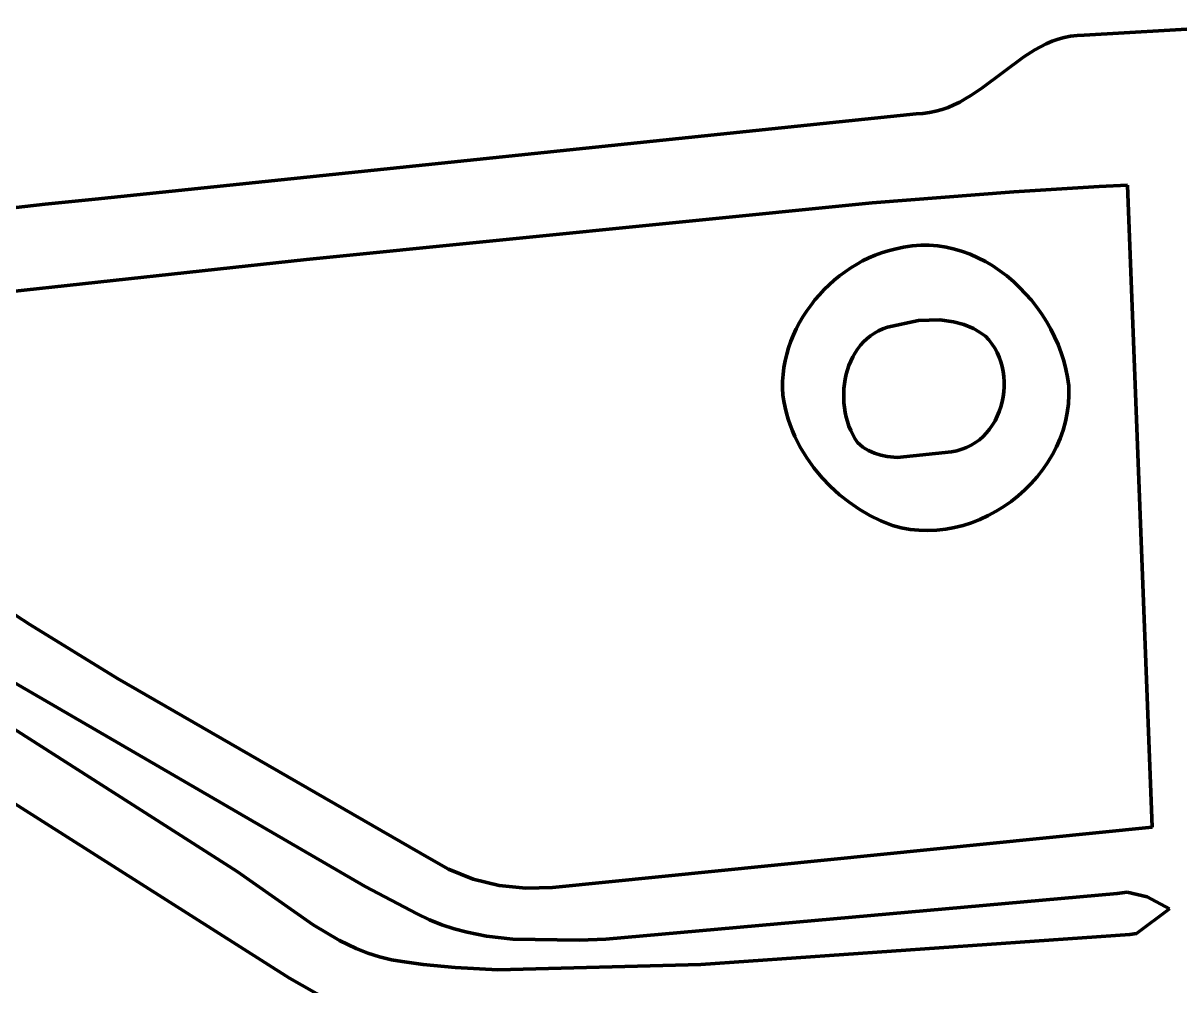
# Model space of a CAD drawing. Header units: millimetres. Extents: x 0 to 14, y 0 to 17.6.
# Drawn here: x 11.074 to 12.581, y 14.287 to 15.541 of the extents above; entities that cross this region are included whole.
import ezdxf

# ---------------------------------------------------------------- set-up
doc = ezdxf.new("R2010")
doc.units = ezdxf.units.MM
doc.layers.add('color#010506ff', color=7, linetype='CONTINUOUS', lineweight=100)
doc.layers.add('color#ffffffff', color=7, linetype='CONTINUOUS', lineweight=100)

msp = doc.modelspace()

# ---------------------------------------------------------------- linework, layer by layer
at = {"layer": 'color#010506ff'}
for p, q in [((12.4566, 15.5253), (12.7221, 15.541)), ((12.4308, 15.5222), (12.4391, 15.5239)), ((12.4391, 15.5239), (12.4477, 15.5249)), ((12.4477, 15.5249), (12.4566, 15.5253)), ((12.3924, 15.5063), (12.3997, 15.5103)), ((12.3997, 15.5103), (12.4072, 15.514)), ((12.4072, 15.514), (12.4149, 15.5173)), ((12.4149, 15.5173), (12.4227, 15.52)), ((12.4227, 15.52), (12.4308, 15.5222)), ((12.3232, 15.4561), (12.3781, 15.4973)), ((12.3781, 15.4973), (12.3924, 15.5063)), ((12.3091, 15.4466), (12.3232, 15.4561)), ((12.2795, 15.4312), (12.2871, 15.4345)), ((12.2871, 15.4345), (12.2946, 15.4381)), ((12.2946, 15.4381), (12.3019, 15.4422)), ((12.3019, 15.4422), (12.3091, 15.4466)), ((11.1683, 15.3115), (12.2378, 15.423)), ((12.2378, 15.423), (12.2466, 15.4234)), ((12.2466, 15.4234), (12.2552, 15.4245)), ((12.2552, 15.4245), (12.2635, 15.4262)), ((12.2635, 15.4262), (12.2716, 15.4284)), ((12.2716, 15.4284), (12.2795, 15.4312)), ((12.4763, 15.328), (12.3653, 15.3213)), ((12.5133, 15.3298), (12.4763, 15.328)), ((12.5452, 14.4935), (12.5133, 15.3298)), ((12.3653, 15.3213), (12.1807, 15.3067)), ((11.0381, 15.2978), (11.1032, 15.3049)), ((11.1032, 15.3049), (11.1683, 15.3115)), ((12.1807, 15.3067), (11.4433, 15.2329)), ((12.1762, 15.235), (12.1844, 15.2385)), ((12.1844, 15.2385), (12.1927, 15.2417)), ((12.1927, 15.2417), (12.2013, 15.2444)), ((12.2013, 15.2444), (12.2099, 15.2467)), ((12.2099, 15.2467), (12.2213, 15.2493)), ((12.2213, 15.2493), (12.2326, 15.2509)), ((12.2326, 15.2509), (12.2438, 15.2517)), ((12.2438, 15.2517), (12.255, 15.2517)), ((12.255, 15.2517), (12.266, 15.2508)), ((12.266, 15.2508), (12.2769, 15.2491)), ((12.2769, 15.2491), (12.2876, 15.2467)), ((12.2876, 15.2467), (12.2981, 15.2436)), ((12.2981, 15.2436), (12.3084, 15.2398)), ((12.3084, 15.2398), (12.3184, 15.2353)), ((11.4433, 15.2329), (10.6126, 15.1433)), ((12.1526, 15.2221), (12.1603, 15.2267)), ((12.1603, 15.2267), (12.1681, 15.2311)), ((12.1681, 15.2311), (12.1762, 15.235)), ((12.3184, 15.2353), (12.3282, 15.2303)), ((12.3282, 15.2303), (12.3378, 15.2246)), ((12.3378, 15.2246), (12.347, 15.2184)), ((12.131, 15.206), (12.138, 15.2117)), ((12.138, 15.2117), (12.1452, 15.217)), ((12.1452, 15.217), (12.1526, 15.2221)), ((12.347, 15.2184), (12.3559, 15.2116)), ((12.3559, 15.2116), (12.3645, 15.2044)), ((12.1117, 15.1872), (12.1179, 15.1938)), ((12.1179, 15.1938), (12.1243, 15.2)), ((12.1243, 15.2), (12.131, 15.206)), ((12.3645, 15.2044), (12.3727, 15.1966)), ((12.3727, 15.1966), (12.3805, 15.1885)), ((12.1004, 15.1733), (12.1059, 15.1804)), ((12.1059, 15.1804), (12.1117, 15.1872)), ((12.3805, 15.1885), (12.388, 15.18)), ((12.388, 15.18), (12.3949, 15.171)), ((12.0903, 15.1585), (12.0952, 15.166)), ((12.0952, 15.166), (12.1004, 15.1733)), ((12.3949, 15.171), (12.4015, 15.1618)), ((12.0817, 15.1429), (12.0858, 15.1508)), ((12.0858, 15.1508), (12.0903, 15.1585)), ((12.2408, 15.1535), (12.2007, 15.1448)), ((12.2686, 15.1542), (12.2408, 15.1535)), ((12.2867, 15.1518), (12.2686, 15.1542)), ((12.2999, 15.1482), (12.2867, 15.1518)), ((12.3124, 15.143), (12.2999, 15.1482)), ((12.4015, 15.1618), (12.4076, 15.1522)), ((12.4076, 15.1522), (12.4131, 15.1424)), ((12.0746, 15.1265), (12.078, 15.1348)), ((12.078, 15.1348), (12.0817, 15.1429)), ((12.1784, 15.1336), (12.1737, 15.1298)), ((12.1834, 15.137), (12.1784, 15.1336)), ((12.1888, 15.14), (12.1834, 15.137)), ((12.1946, 15.1427), (12.1888, 15.14)), ((12.2007, 15.1448), (12.1946, 15.1427)), ((12.3204, 15.1385), (12.3124, 15.143)), ((12.328, 15.1331), (12.3204, 15.1385)), ((12.3325, 15.1283), (12.328, 15.1331)), ((12.4131, 15.1424), (12.4182, 15.1323)), ((12.4182, 15.1323), (12.4227, 15.1221)), ((12.0692, 15.1096), (12.0717, 15.1181)), ((12.0717, 15.1181), (12.0746, 15.1265)), ((12.1653, 15.1212), (12.1616, 15.1164)), ((12.1693, 15.1256), (12.1653, 15.1212)), ((12.1737, 15.1298), (12.1693, 15.1256)), ((12.3366, 15.1231), (12.3325, 15.1283)), ((12.3402, 15.1176), (12.3366, 15.1231)), ((12.3434, 15.1119), (12.3402, 15.1176)), ((12.4227, 15.1221), (12.4267, 15.1116)), ((12.0672, 15.1009), (12.0692, 15.1096)), ((12.1553, 15.1062), (12.1526, 15.1007)), ((12.1583, 15.1114), (12.1553, 15.1062)), ((12.1616, 15.1164), (12.1583, 15.1114)), ((12.346, 15.1059), (12.3434, 15.1119)), ((12.3482, 15.0997), (12.346, 15.1059)), ((12.4267, 15.1116), (12.4301, 15.101)), ((12.0645, 15.0833), (12.0656, 15.0921)), ((12.0656, 15.0921), (12.0672, 15.1009)), ((12.1483, 15.0893), (12.1467, 15.0834)), ((12.1503, 15.0951), (12.1483, 15.0893)), ((12.1526, 15.1007), (12.1503, 15.0951)), ((12.35, 15.0934), (12.3482, 15.0997)), ((12.3513, 15.0869), (12.35, 15.0934)), ((12.3521, 15.0804), (12.3513, 15.0869)), ((12.4301, 15.101), (12.4329, 15.0903)), ((12.4329, 15.0903), (12.435, 15.0795)), ((12.0638, 15.0653), (12.0639, 15.0743)), ((12.0639, 15.0743), (12.0645, 15.0833)), ((12.1454, 15.0773), (12.1444, 15.0711)), ((12.1467, 15.0834), (12.1454, 15.0773)), ((12.3526, 15.0738), (12.3521, 15.0804)), ((12.3525, 15.0672), (12.3526, 15.0738)), ((12.435, 15.0795), (12.4366, 15.0686)), ((12.0642, 15.0562), (12.0638, 15.0653)), ((12.1438, 15.0649), (12.1434, 15.0587)), ((12.1434, 15.0587), (12.1434, 15.0524)), ((12.1444, 15.0711), (12.1438, 15.0649)), ((12.3512, 15.054), (12.3521, 15.0606)), ((12.3521, 15.0606), (12.3525, 15.0672)), ((12.4369, 15.0567), (12.4363, 15.0449)), ((12.4366, 15.0686), (12.4369, 15.0567)), ((12.0655, 15.0483), (12.0642, 15.0562)), ((12.067, 15.0404), (12.0655, 15.0483)), ((12.1434, 15.0524), (12.1438, 15.0462)), ((12.1438, 15.0462), (12.1444, 15.04)), ((12.3482, 15.0411), (12.3499, 15.0475)), ((12.3499, 15.0475), (12.3512, 15.054)), ((12.4363, 15.0449), (12.4348, 15.0333)), ((12.0689, 15.0326), (12.067, 15.0404)), ((12.0711, 15.0249), (12.0689, 15.0326)), ((12.1444, 15.04), (12.1454, 15.0338)), ((12.1454, 15.0338), (12.1467, 15.0278)), ((12.1467, 15.0278), (12.1484, 15.0218)), ((12.3406, 15.023), (12.3436, 15.0288)), ((12.3436, 15.0288), (12.3461, 15.0349)), ((12.3461, 15.0349), (12.3482, 15.0411)), ((12.4348, 15.0333), (12.4325, 15.0219)), ((12.0737, 15.0174), (12.0711, 15.0249)), ((12.0766, 15.0099), (12.0737, 15.0174)), ((12.1484, 15.0218), (12.1503, 15.016)), ((12.1503, 15.016), (12.1526, 15.0103)), ((12.3296, 15.0071), (12.3336, 15.0121)), ((12.3336, 15.0121), (12.3373, 15.0174)), ((12.3373, 15.0174), (12.3406, 15.023)), ((12.4325, 15.0219), (12.4294, 15.0107)), ((12.0797, 15.0026), (12.0766, 15.0099)), ((12.0832, 14.9954), (12.0797, 15.0026)), ((12.1526, 15.0103), (12.1552, 15.0049)), ((12.1552, 15.0049), (12.1581, 14.9996)), ((12.1581, 14.9996), (12.1613, 14.9946)), ((12.3151, 14.9944), (12.3203, 14.9982)), ((12.3203, 14.9982), (12.3251, 15.0025)), ((12.3251, 15.0025), (12.3296, 15.0071)), ((12.4255, 14.9998), (12.4208, 14.9891)), ((12.4294, 15.0107), (12.4255, 14.9998)), ((12.0869, 14.9883), (12.0832, 14.9954)), ((12.0952, 14.9746), (12.0869, 14.9883)), ((12.1613, 14.9946), (12.1647, 14.9915)), ((12.1647, 14.9915), (12.1682, 14.9887)), ((12.1682, 14.9887), (12.1719, 14.9862)), ((12.1719, 14.9862), (12.1756, 14.9841)), ((12.1756, 14.9841), (12.1834, 14.9805)), ((12.2131, 14.9752), (12.2839, 14.9826)), ((12.2839, 14.9826), (12.2908, 14.9839)), ((12.2908, 14.9839), (12.2974, 14.9857)), ((12.2974, 14.9857), (12.3036, 14.9881)), ((12.3036, 14.9881), (12.3095, 14.991)), ((12.3095, 14.991), (12.3151, 14.9944)), ((12.4208, 14.9891), (12.4155, 14.9788)), ((12.1045, 14.9615), (12.0952, 14.9746)), ((12.1834, 14.9805), (12.1916, 14.9779)), ((12.1916, 14.9779), (12.2, 14.9763)), ((12.2, 14.9763), (12.2131, 14.9752)), ((12.4095, 14.9688), (12.4028, 14.9592)), ((12.4155, 14.9788), (12.4095, 14.9688)), ((12.1148, 14.9491), (12.1045, 14.9615)), ((12.4028, 14.9592), (12.3956, 14.95)), ((12.1259, 14.9375), (12.1148, 14.9491)), ((12.1378, 14.9266), (12.1259, 14.9375)), ((12.3878, 14.9412), (12.3795, 14.9329)), ((12.3956, 14.95), (12.3878, 14.9412)), ((12.1505, 14.9167), (12.1378, 14.9266)), ((12.3708, 14.9251), (12.3615, 14.9178)), ((12.3795, 14.9329), (12.3708, 14.9251)), ((12.1638, 14.9076), (12.1505, 14.9167)), ((12.1776, 14.8996), (12.1638, 14.9076)), ((12.3519, 14.911), (12.3419, 14.9049)), ((12.3615, 14.9178), (12.3519, 14.911)), ((12.192, 14.8925), (12.1776, 14.8996)), ((12.2068, 14.8866), (12.192, 14.8925)), ((12.321, 14.8944), (12.3101, 14.8901)), ((12.3316, 14.8993), (12.321, 14.8944)), ((12.3419, 14.9049), (12.3316, 14.8993)), ((12.2183, 14.8835), (12.2068, 14.8866)), ((12.2299, 14.8814), (12.2183, 14.8835)), ((12.2415, 14.8802), (12.2299, 14.8814)), ((12.2532, 14.8798), (12.2415, 14.8802)), ((12.2648, 14.8803), (12.2532, 14.8798)), ((12.2763, 14.8816), (12.2648, 14.8803)), ((12.2877, 14.8837), (12.2763, 14.8816)), ((12.299, 14.8865), (12.2877, 14.8837)), ((12.3101, 14.8901), (12.299, 14.8865)), ((11.0457, 14.7818), (11.0831, 14.7573)), ((11.0831, 14.7573), (11.1971, 14.6871)), ((11.52, 14.4162), (10.9448, 14.75)), ((10.9213, 14.7117), (11.353, 14.4355)), ((11.1971, 14.6871), (11.6033, 14.4529)), ((11.4214, 14.2967), (10.8863, 14.6361)), ((11.7639, 14.4148), (12.5452, 14.4935)), ((11.6033, 14.4529), (11.6286, 14.4387)), ((11.6286, 14.4387), (11.6608, 14.4258)), ((11.353, 14.4355), (11.4522, 14.3663)), ((11.6608, 14.4258), (11.6945, 14.4174)), ((11.5879, 14.3804), (11.52, 14.4162)), ((11.6945, 14.4174), (11.7291, 14.4137)), ((11.7291, 14.4137), (11.7639, 14.4148)), ((12.5127, 14.4088), (12.4999, 14.4071)), ((12.5389, 14.4024), (12.5127, 14.4088)), ((12.4999, 14.4071), (11.8337, 14.3475)), ((12.5681, 14.387), (12.5389, 14.4024)), ((11.6036, 14.3728), (11.5879, 14.3804)), ((12.5251, 14.3548), (12.5681, 14.387)), ((11.4522, 14.3663), (11.4867, 14.3458)), ((11.6197, 14.3663), (11.6036, 14.3728)), ((11.6361, 14.3609), (11.6197, 14.3663)), ((11.6527, 14.3565), (11.6361, 14.3609)), ((11.678, 14.3514), (11.6527, 14.3565)), ((11.7123, 14.3473), (11.678, 14.3514)), ((11.9575, 14.3144), (12.5162, 14.3537)), ((12.5162, 14.3537), (12.5251, 14.3548)), ((11.4867, 14.3458), (11.5083, 14.3354)), ((11.5083, 14.3354), (11.5232, 14.3294)), ((11.7992, 14.3461), (11.7123, 14.3473)), ((11.8337, 14.3475), (11.7992, 14.3461)), ((11.5232, 14.3294), (11.5385, 14.3244)), ((11.5385, 14.3244), (11.5543, 14.3205)), ((11.5543, 14.3205), (11.5681, 14.3183)), ((11.5681, 14.3183), (11.5957, 14.3146)), ((11.5957, 14.3146), (11.6373, 14.3106)), ((11.6373, 14.3106), (11.6929, 14.3077)), ((11.6929, 14.3077), (11.9575, 14.3144)), ((11.5108, 14.246), (11.4214, 14.2967))]:
    msp.add_line(p, q, dxfattribs=at)
at = {"layer": 'color#ffffffff'}
for p, q in [((12.7221, 15.541), (12.4566, 15.5253)), ((12.4391, 15.5239), (12.4308, 15.5222)), ((12.4477, 15.5249), (12.4391, 15.5239)), ((12.4566, 15.5253), (12.4477, 15.5249)), ((12.3997, 15.5103), (12.3924, 15.5063)), ((12.4072, 15.514), (12.3997, 15.5103)), ((12.4149, 15.5173), (12.4072, 15.514)), ((12.4227, 15.52), (12.4149, 15.5173)), ((12.4308, 15.5222), (12.4227, 15.52)), ((12.3781, 15.4973), (12.3232, 15.4561)), ((12.3924, 15.5063), (12.3781, 15.4973)), ((12.3232, 15.4561), (12.3091, 15.4466)), ((12.2871, 15.4345), (12.2795, 15.4312)), ((12.2946, 15.4381), (12.2871, 15.4345)), ((12.3019, 15.4422), (12.2946, 15.4381)), ((12.3091, 15.4466), (12.3019, 15.4422)), ((12.2378, 15.423), (11.1683, 15.3115)), ((12.2466, 15.4234), (12.2378, 15.423)), ((12.2552, 15.4245), (12.2466, 15.4234)), ((12.2635, 15.4262), (12.2552, 15.4245)), ((12.2716, 15.4284), (12.2635, 15.4262)), ((12.2795, 15.4312), (12.2716, 15.4284)), ((12.3653, 15.3213), (12.4763, 15.328)), ((12.4763, 15.328), (12.5133, 15.3298)), ((12.5133, 15.3298), (12.5452, 14.4935)), ((12.1807, 15.3067), (12.3653, 15.3213)), ((11.1032, 15.3049), (11.0381, 15.2978)), ((11.1683, 15.3115), (11.1032, 15.3049)), ((11.4433, 15.2329), (12.1807, 15.3067)), ((12.1844, 15.2385), (12.1762, 15.235)), ((12.1927, 15.2417), (12.1844, 15.2385)), ((12.2013, 15.2444), (12.1927, 15.2417)), ((12.2099, 15.2467), (12.2013, 15.2444)), ((12.2213, 15.2493), (12.2099, 15.2467)), ((12.2326, 15.2509), (12.2213, 15.2493)), ((12.2438, 15.2517), (12.2326, 15.2509)), ((12.255, 15.2517), (12.2438, 15.2517)), ((12.266, 15.2508), (12.255, 15.2517)), ((12.2769, 15.2491), (12.266, 15.2508)), ((12.2876, 15.2467), (12.2769, 15.2491)), ((12.2981, 15.2436), (12.2876, 15.2467)), ((12.3084, 15.2398), (12.2981, 15.2436)), ((12.3184, 15.2353), (12.3084, 15.2398)), ((10.6126, 15.1433), (11.4433, 15.2329)), ((12.1603, 15.2267), (12.1526, 15.2221)), ((12.1681, 15.2311), (12.1603, 15.2267)), ((12.1762, 15.235), (12.1681, 15.2311)), ((12.3282, 15.2303), (12.3184, 15.2353)), ((12.3378, 15.2246), (12.3282, 15.2303)), ((12.347, 15.2184), (12.3378, 15.2246)), ((12.138, 15.2117), (12.131, 15.206)), ((12.1452, 15.217), (12.138, 15.2117)), ((12.1526, 15.2221), (12.1452, 15.217)), ((12.3559, 15.2116), (12.347, 15.2184)), ((12.3645, 15.2044), (12.3559, 15.2116)), ((12.1179, 15.1938), (12.1117, 15.1872)), ((12.1243, 15.2), (12.1179, 15.1938)), ((12.131, 15.206), (12.1243, 15.2)), ((12.3727, 15.1966), (12.3645, 15.2044)), ((12.3805, 15.1885), (12.3727, 15.1966)), ((12.1059, 15.1804), (12.1004, 15.1733)), ((12.1117, 15.1872), (12.1059, 15.1804)), ((12.388, 15.18), (12.3805, 15.1885)), ((12.3949, 15.171), (12.388, 15.18)), ((12.0952, 15.166), (12.0903, 15.1585)), ((12.1004, 15.1733), (12.0952, 15.166)), ((12.4015, 15.1618), (12.3949, 15.171)), ((12.0858, 15.1508), (12.0817, 15.1429)), ((12.0903, 15.1585), (12.0858, 15.1508)), ((12.2007, 15.1448), (12.2408, 15.1535)), ((12.2408, 15.1535), (12.2686, 15.1542)), ((12.2686, 15.1542), (12.2867, 15.1518)), ((12.2867, 15.1518), (12.2999, 15.1482)), ((12.2999, 15.1482), (12.3124, 15.143)), ((12.4076, 15.1522), (12.4015, 15.1618)), ((12.4131, 15.1424), (12.4076, 15.1522)), ((12.078, 15.1348), (12.0746, 15.1265)), ((12.0817, 15.1429), (12.078, 15.1348)), ((12.1737, 15.1298), (12.1784, 15.1336)), ((12.1784, 15.1336), (12.1834, 15.137)), ((12.1834, 15.137), (12.1888, 15.14)), ((12.1888, 15.14), (12.1946, 15.1427)), ((12.1946, 15.1427), (12.2007, 15.1448)), ((12.3124, 15.143), (12.3204, 15.1385)), ((12.3204, 15.1385), (12.328, 15.1331)), ((12.328, 15.1331), (12.3325, 15.1283)), ((12.4182, 15.1323), (12.4131, 15.1424)), ((12.4227, 15.1221), (12.4182, 15.1323)), ((12.0717, 15.1181), (12.0692, 15.1096)), ((12.0746, 15.1265), (12.0717, 15.1181)), ((12.1616, 15.1164), (12.1653, 15.1212)), ((12.1653, 15.1212), (12.1693, 15.1256)), ((12.1693, 15.1256), (12.1737, 15.1298)), ((12.3325, 15.1283), (12.3366, 15.1231)), ((12.3366, 15.1231), (12.3402, 15.1176)), ((12.3402, 15.1176), (12.3434, 15.1119)), ((12.4267, 15.1116), (12.4227, 15.1221)), ((12.0692, 15.1096), (12.0672, 15.1009)), ((12.1526, 15.1007), (12.1553, 15.1062)), ((12.1553, 15.1062), (12.1583, 15.1114)), ((12.1583, 15.1114), (12.1616, 15.1164)), ((12.3434, 15.1119), (12.346, 15.1059)), ((12.346, 15.1059), (12.3482, 15.0997)), ((12.4301, 15.101), (12.4267, 15.1116)), ((12.0656, 15.0921), (12.0645, 15.0833)), ((12.0672, 15.1009), (12.0656, 15.0921)), ((12.1467, 15.0834), (12.1483, 15.0893)), ((12.1483, 15.0893), (12.1503, 15.0951)), ((12.1503, 15.0951), (12.1526, 15.1007)), ((12.3482, 15.0997), (12.35, 15.0934)), ((12.35, 15.0934), (12.3513, 15.0869)), ((12.3513, 15.0869), (12.3521, 15.0804)), ((12.4329, 15.0903), (12.4301, 15.101)), ((12.435, 15.0795), (12.4329, 15.0903)), ((12.0639, 15.0743), (12.0638, 15.0653)), ((12.0645, 15.0833), (12.0639, 15.0743)), ((12.1444, 15.0711), (12.1454, 15.0773)), ((12.1454, 15.0773), (12.1467, 15.0834)), ((12.3521, 15.0804), (12.3526, 15.0738)), ((12.3526, 15.0738), (12.3525, 15.0672)), ((12.4366, 15.0686), (12.435, 15.0795)), ((12.0638, 15.0653), (12.0642, 15.0562)), ((12.1434, 15.0587), (12.1438, 15.0649)), ((12.1434, 15.0524), (12.1434, 15.0587)), ((12.1438, 15.0649), (12.1444, 15.0711)), ((12.3521, 15.0606), (12.3512, 15.054)), ((12.3525, 15.0672), (12.3521, 15.0606)), ((12.4363, 15.0449), (12.4369, 15.0567)), ((12.4369, 15.0567), (12.4366, 15.0686)), ((12.0642, 15.0562), (12.0655, 15.0483)), ((12.0655, 15.0483), (12.067, 15.0404)), ((12.1438, 15.0462), (12.1434, 15.0524)), ((12.1444, 15.04), (12.1438, 15.0462)), ((12.3499, 15.0475), (12.3482, 15.0411)), ((12.3512, 15.054), (12.3499, 15.0475)), ((12.4348, 15.0333), (12.4363, 15.0449)), ((12.067, 15.0404), (12.0689, 15.0326)), ((12.0689, 15.0326), (12.0711, 15.0249)), ((12.1454, 15.0338), (12.1444, 15.04)), ((12.1467, 15.0278), (12.1454, 15.0338)), ((12.1484, 15.0218), (12.1467, 15.0278)), ((12.3436, 15.0288), (12.3406, 15.023)), ((12.3461, 15.0349), (12.3436, 15.0288)), ((12.3482, 15.0411), (12.3461, 15.0349)), ((12.4325, 15.0219), (12.4348, 15.0333)), ((12.0711, 15.0249), (12.0737, 15.0174)), ((12.0737, 15.0174), (12.0766, 15.0099)), ((12.1503, 15.016), (12.1484, 15.0218)), ((12.1526, 15.0103), (12.1503, 15.016)), ((12.3336, 15.0121), (12.3296, 15.0071)), ((12.3373, 15.0174), (12.3336, 15.0121)), ((12.3406, 15.023), (12.3373, 15.0174)), ((12.4294, 15.0107), (12.4325, 15.0219)), ((12.0766, 15.0099), (12.0797, 15.0026)), ((12.0797, 15.0026), (12.0832, 14.9954)), ((12.1552, 15.0049), (12.1526, 15.0103)), ((12.1581, 14.9996), (12.1552, 15.0049)), ((12.1613, 14.9946), (12.1581, 14.9996)), ((12.3203, 14.9982), (12.3151, 14.9944)), ((12.3251, 15.0025), (12.3203, 14.9982)), ((12.3296, 15.0071), (12.3251, 15.0025)), ((12.4208, 14.9891), (12.4255, 14.9998)), ((12.4255, 14.9998), (12.4294, 15.0107)), ((12.0832, 14.9954), (12.0869, 14.9883)), ((12.0869, 14.9883), (12.0952, 14.9746)), ((12.1647, 14.9915), (12.1613, 14.9946)), ((12.1682, 14.9887), (12.1647, 14.9915)), ((12.1719, 14.9862), (12.1682, 14.9887)), ((12.1756, 14.9841), (12.1719, 14.9862)), ((12.1834, 14.9805), (12.1756, 14.9841)), ((12.2839, 14.9826), (12.2131, 14.9752)), ((12.2908, 14.9839), (12.2839, 14.9826)), ((12.2974, 14.9857), (12.2908, 14.9839)), ((12.3036, 14.9881), (12.2974, 14.9857)), ((12.3095, 14.991), (12.3036, 14.9881)), ((12.3151, 14.9944), (12.3095, 14.991)), ((12.4155, 14.9788), (12.4208, 14.9891)), ((12.0952, 14.9746), (12.1045, 14.9615)), ((12.1916, 14.9779), (12.1834, 14.9805)), ((12.2, 14.9763), (12.1916, 14.9779)), ((12.2131, 14.9752), (12.2, 14.9763)), ((12.4028, 14.9592), (12.4095, 14.9688)), ((12.4095, 14.9688), (12.4155, 14.9788)), ((12.1045, 14.9615), (12.1148, 14.9491)), ((12.3956, 14.95), (12.4028, 14.9592)), ((12.1148, 14.9491), (12.1259, 14.9375)), ((12.1259, 14.9375), (12.1378, 14.9266)), ((12.3795, 14.9329), (12.3878, 14.9412)), ((12.3878, 14.9412), (12.3956, 14.95)), ((12.1378, 14.9266), (12.1505, 14.9167)), ((12.3615, 14.9178), (12.3708, 14.9251)), ((12.3708, 14.9251), (12.3795, 14.9329)), ((12.1505, 14.9167), (12.1638, 14.9076)), ((12.1638, 14.9076), (12.1776, 14.8996)), ((12.3419, 14.9049), (12.3519, 14.911)), ((12.3519, 14.911), (12.3615, 14.9178)), ((12.1776, 14.8996), (12.192, 14.8925)), ((12.192, 14.8925), (12.2068, 14.8866)), ((12.3101, 14.8901), (12.321, 14.8944)), ((12.321, 14.8944), (12.3316, 14.8993)), ((12.3316, 14.8993), (12.3419, 14.9049)), ((12.2068, 14.8866), (12.2183, 14.8835)), ((12.2183, 14.8835), (12.2299, 14.8814)), ((12.2299, 14.8814), (12.2415, 14.8802)), ((12.2415, 14.8802), (12.2532, 14.8798)), ((12.2532, 14.8798), (12.2648, 14.8803)), ((12.2648, 14.8803), (12.2763, 14.8816)), ((12.2763, 14.8816), (12.2877, 14.8837)), ((12.2877, 14.8837), (12.299, 14.8865)), ((12.299, 14.8865), (12.3101, 14.8901)), ((11.0831, 14.7573), (11.0457, 14.7818)), ((11.1971, 14.6871), (11.0831, 14.7573)), ((10.9448, 14.75), (11.52, 14.4162)), ((11.353, 14.4355), (10.9213, 14.7117)), ((11.6033, 14.4529), (11.1971, 14.6871)), ((10.8863, 14.6361), (11.4214, 14.2967)), ((12.5452, 14.4935), (11.7639, 14.4148)), ((11.6286, 14.4387), (11.6033, 14.4529)), ((11.6608, 14.4258), (11.6286, 14.4387)), ((11.4522, 14.3663), (11.353, 14.4355)), ((11.6945, 14.4174), (11.6608, 14.4258)), ((11.52, 14.4162), (11.5879, 14.3804)), ((11.7291, 14.4137), (11.6945, 14.4174)), ((11.7639, 14.4148), (11.7291, 14.4137)), ((12.4999, 14.4071), (12.5127, 14.4088)), ((12.5127, 14.4088), (12.5389, 14.4024)), ((11.8337, 14.3475), (12.4999, 14.4071)), ((12.5389, 14.4024), (12.5681, 14.387)), ((11.5879, 14.3804), (11.6036, 14.3728)), ((12.5681, 14.387), (12.5251, 14.3548)), ((11.4867, 14.3458), (11.4522, 14.3663)), ((11.6036, 14.3728), (11.6197, 14.3663)), ((11.6197, 14.3663), (11.6361, 14.3609)), ((11.6361, 14.3609), (11.6527, 14.3565)), ((11.6527, 14.3565), (11.678, 14.3514)), ((11.678, 14.3514), (11.7123, 14.3473)), ((12.5162, 14.3537), (11.9575, 14.3144)), ((12.5251, 14.3548), (12.5162, 14.3537)), ((11.5083, 14.3354), (11.4867, 14.3458)), ((11.5232, 14.3294), (11.5083, 14.3354)), ((11.7123, 14.3473), (11.7992, 14.3461)), ((11.7992, 14.3461), (11.8337, 14.3475)), ((11.5385, 14.3244), (11.5232, 14.3294)), ((11.5543, 14.3205), (11.5385, 14.3244)), ((11.5681, 14.3183), (11.5543, 14.3205)), ((11.5957, 14.3146), (11.5681, 14.3183)), ((11.6373, 14.3106), (11.5957, 14.3146)), ((11.6929, 14.3077), (11.6373, 14.3106)), ((11.9575, 14.3144), (11.6929, 14.3077)), ((11.4214, 14.2967), (11.5108, 14.246))]:
    msp.add_line(p, q, dxfattribs=at)

doc.saveas('drawing.dxf')
